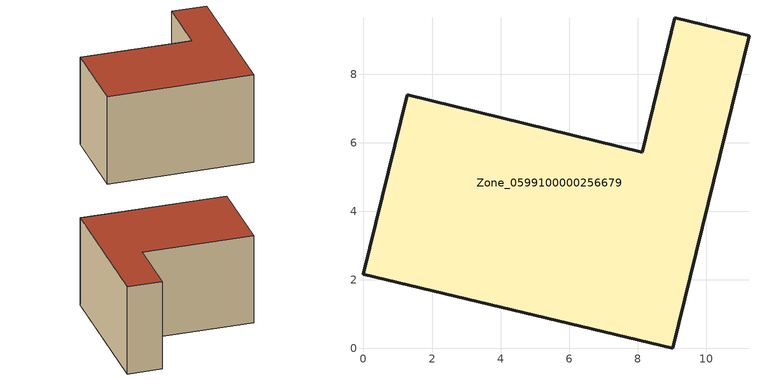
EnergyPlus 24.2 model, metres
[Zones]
Zone_0599100000256679
 floor ground (C_G): 9.03,0 0,2.16 1.28,7.4 8.13,5.73 9.09,9.65 11.25,9.12 z0
 wall outside (C_F): 9.09,9.65 8.13,5.73 1.28,7.4 0,2.16 9.03,0 11.25,9.12 9.09,9.65 z0:5.93
 roof outside (C_R): 9.03,0 11.25,9.12 9.09,9.65 8.13,5.73 1.28,7.4 0,2.16 z5.93
[BUILDING]
Pand.0599100000256679: North Axis=0; Terrain=City; Loads Convergence Tolerance Value=0.04; Temperature Convergence Tolerance Value=0.4; Solar Distribution=FullExterior; Maximum Number of Warmup Days=25; Minimum Number of Warmup Days=1
[Site:Location]
Rotterdam.The.Hague.AP_ZH_NLD Design_Conditions: Latitude=51.96; Longitude=4.45; Time Zone=1; Elevation=-4.5
[SITE:GROUNDTEMPERATURE:BUILDINGSURFACE]
18, 18, 18, 18, 18, 18, 18, 18, 18, 18, 18, 18
[MATERIAL] Thermal Absorptance=0.9; Solar Absorptance=0.7; Visible Absorptance=0.7
Name | Roughness | Thickness | Conductivity | Density | Specific Heat
G.TC.1975-1991 | MediumSmooth | 0.15 | 0.288461 | 540 | 1210
F.TC.1975-1991 | Rough | 0.3 | 0.230769 | 1920 | 840
R.TC.1975-1991 | MediumRough | 0.2 | 0.153846 | 1500 | 1000
[CONSTRUCTION]
C_G: G.TC.1975-1991
C_F: F.TC.1975-1991
C_R: R.TC.1975-1991
[ZONE]
Zone_0599100000256679: Type=1; Multiplier=1; Ceiling Height=Autocalculate; Volume=Autocalculate; Floor Area=autocalculate; Part of Total Floor Area=Yes
[ZONEINFILTRATION:DESIGNFLOWRATE]
Infil_Zone_0599100000256679: Zone or ZoneList or Space or SpaceList=Zone_0599100000256679; Schedule=AlwaysOn; Design Flow Rate Calculation Method=Flow/Area; Flow Rate per Floor Area=0.003; Constant Term Coefficient=1; Temperature Term Coefficient=0; Velocity Term Coefficient=0; Velocity Squared Term Coefficient=0
[HVACTEMPLATE:ZONE:IDEALLOADSAIRSYSTEM]
Zone_0599100000256679: Maximum Heating Supply Air Temperature=50; Minimum Cooling Supply Air Temperature=13; Maximum Heating Supply Air Humidity Ratio=0.0156; Minimum Cooling Supply Air Humidity Ratio=0.0077; Heating Limit=NoLimit; Cooling Limit=NoLimit; Dehumidification Control Type=ConstantSensibleHeatRatio; Cooling Sensible Heat Ratio=0.7; Dehumidification Setpoint=60; Humidification Control Type=None; Humidification Setpoint=30; Outdoor Air Method=None; Outdoor Air Flow Rate per Person=0.00944; Outdoor Air Flow Rate per Zone Floor Area=0; Outdoor Air Flow Rate per Zone=0; Demand Controlled Ventilation Type=None; Outdoor Air Economizer Type=NoEconomizer; Heat Recovery Type=None; Sensible Heat Recovery Effectiveness=0.7; Latent Heat Recovery Effectiveness=0.65
[ZONECONTROL:THERMOSTAT]
ThermostatControl_Zone_0599100000256679: Zone or ZoneList=Zone_0599100000256679; Control Type Schedule=DualSetpointControlType; Control 1=Thermostat_Zone_0599100000256679; Temperature Difference Between Cutout And Setpoint=0
[THERMOSTATSETPOINT:DUALSETPOINT]
Thermostat_Zone_0599100000256679: Heating Setpoint Temperature Schedule=HeatingSetpoint_Zone_0599100000256679; Cooling Setpoint Temperature Schedule=CoolingSetpoint_Zone_0599100000256679
[SCHEDULE:COMPACT]
HeatingSetpoint_Zone_0599100000256679: Through: 12/31, For: AllDays, Until: 24:00, 21
CoolingSetpoint_Zone_0599100000256679: Through: 12/31, For: AllDays, Until: 24:00, 24
DualSetpointControlType: Through: 12/31, For: AllDays, Until: 24:00, 4
AlwaysOn: Through: 12/31, For: AllDays, Until: 24:00, 1
